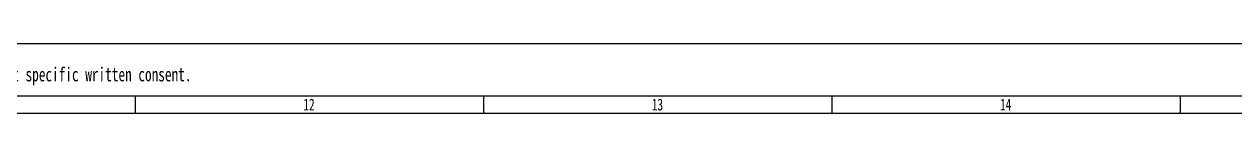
# Model space of a CAD drawing. Header units: inches. Extents: x 47316 to 59086, y 3141 to 11743.
# Drawn here: x 51351 to 51698.5, y 5134.7 to 5154.7 of the extents above; entities that cross this region are included whole.
import ezdxf

# ---------------------------------------------------------------- set-up
doc = ezdxf.new("R2010")
doc.units = ezdxf.units.IN
doc.header["$MEASUREMENT"] = 0
doc.layers.add('_BLACK_HOLE', color=7, linetype='Continuous')
doc.styles.add('MtX_@FangSong_GB2312', font='')
doc.styles.add('MtX_SimSun', font='')
doc.styles.get('MtX_@FangSong_GB2312').set_extended_font_data('@FangSong_GB2312')
doc.styles.get('MtX_SimSun').set_extended_font_data('SimSun')

msp = doc.modelspace()

# ---------------------------------------------------------------- linework, layer by layer
at = {"layer": '_BLACK_HOLE', "lineweight": -3}
for p, q in [((52045.93, 5154.67), (50262.93, 5154.67)), ((50282.93, 5139.67), (52025.93, 5139.67)), ((51382.93, 5134.67), (51382.93, 5139.67)), ((51482.93, 5134.67), (51482.93, 5139.67)), ((51582.93, 5134.67), (51582.93, 5139.67)), ((51682.93, 5134.67), (51682.93, 5139.67)), ((50282.93, 5134.67), (52025.93, 5134.67))]:
    msp.add_line(p, q, dxfattribs=at)

# ---------------------------------------------------------------- texts
at = {"layer": '_BLACK_HOLE', "lineweight": -3, "width": 0.7}
for s, height, style, p in [('This drawing and any information or descriptive matter set out hereon are confidential and copyrighted by Geely Automobile Research Institute, and must not be disclosed, loaned, copied or used for manufacturing, tendering or any other purposes without specific written consent.', 4, 'MtX_@FangSong_GB2312', (50871.4, 5143.85)), ('12', 3.4, 'MtX_SimSun', (51431.14, 5135.47)), ('13', 3.4, 'MtX_SimSun', (51531.14, 5135.47)), ('14', 3.4, 'MtX_SimSun', (51631.09, 5135.47))]:
    msp.add_text(s, height=height, dxfattribs=dict(at, style=style)).set_placement(p)

doc.saveas('drawing.dxf')
